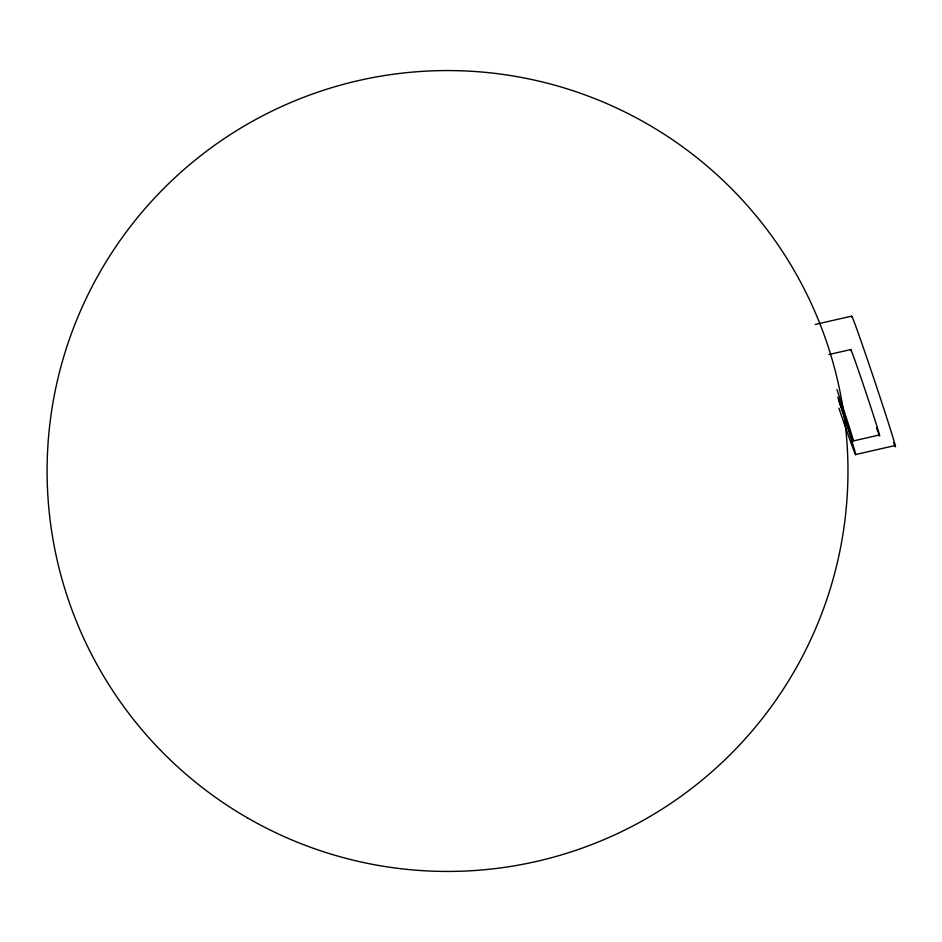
<?xml version="1.0" encoding="UTF-8"?>
<svg xmlns="http://www.w3.org/2000/svg" width="942" height="942" viewBox="0 0 942 942"><rect width="100%" height="100%" fill="white"/><g stroke="black" fill="none" stroke-linecap="round" stroke-linejoin="round"><path stroke-width="1.41" d="M815.266 324.437L851.862 316.088M828.948 354.545L850.85 349.541M853.252 440.938L879.263 435.016M855.489 454.562L894.9 445.578M836.991 389.682A45.263 0.765 71.5 0 1 853.381 440.986A45.263 0.765 71.5 0 1 837.838 397.006M850.85 350.2A45.263 0.765 71.5 0 1 866.77 395.004A45.263 0.765 71.5 0 1 878.356 432.943M877.979 431.954A45.263 0.765 71.5 0 1 876.519 427.986M838.356 399.337A68.578 1.166 71.5 0 1 855.701 454.715A68.578 1.166 71.5 0 1 838.922 408.204M851.862 317.077A68.578 1.166 71.5 0 1 875.978 384.96A68.578 1.166 71.5 0 1 893.534 442.446M247.31 817.786A400.432 400.432 0 0 0 847.965 471A400.432 400.432 0 0 0 247.31 124.214A400.432 400.432 0 0 0 247.31 817.786"/></g></svg>
